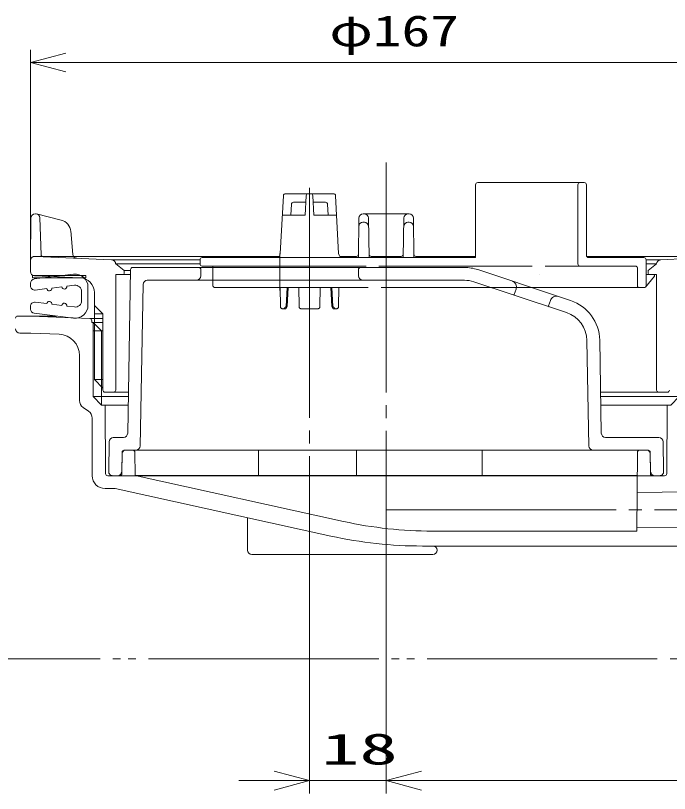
# Model space of a CAD drawing. Units: millimetres on the paper. Extents: x -305 to 305, y -152 to 152.
# Drawn here: x -189.9 to -138.7, y 15.2 to 76 of the extents above; entities that cross this region are included whole.
import ezdxf
from ezdxf.enums import TextEntityAlignment as Align

# ---------------------------------------------------------------- set-up
doc = ezdxf.new("R2010")
doc.units = ezdxf.units.MM
for name, pattern in [('LONG_CHAIN', [21, 18, -1, 1, -1]), ('LONG_DASHED2', [13, 12, -1]), ('LONG_DOUBLE_CHAIN', [21.8, 18, -1, 0.6, -0.6, 0.6, -1])]:
    doc.linetypes.add(name, pattern=pattern)
doc.layers.add('0-1_TV', color=7, linetype='Continuous', lineweight=9)
doc.layers.add('0-2_0', color=7, linetype='Continuous', lineweight=9)
doc.styles.add('ＭＳ ゴシック', font='')
doc.styles.get('ＭＳ ゴシック').set_extended_font_data('MS Gothic')

# ---------------------------------------------------------------- blocks, each defined once
blk = doc.blocks.new('_OPEN30')
at = {"layer": '0-2_0'}
blk.add_line((0, 0), (-1, 0), dxfattribs=at)
blk.add_lwpolyline([(-1, 0.2679), (0, 0), (-1, -0.2679)], dxfattribs=at)

msp = doc.modelspace()

# ---------------------------------------------------------------- linework, layer by layer
at = {"layer": '0-1_TV'}
for p, q in [((-188.709, 56.844), (-188.709, 73.35)), ((-185.939, 72.35), (-135.812, 72.35)), ((-153.876, 62.782), (-153.876, 57.082)), ((-145.376, 62.949), (-153.71, 62.949)), ((-145.876, 62.782), (-145.876, 56.582)), ((-145.209, 57.249), (-145.209, 62.782)), ((-168.92, 61.924), (-169.158, 57.398)), ((-164.997, 62.082), (-168.754, 62.082)), ((-167.13, 61.924), (-167.209, 60.415)), ((-166.621, 61.924), (-166.542, 60.415)), ((-164.831, 61.924), (-164.594, 57.398)), ((-168.289, 61.257), (-168.333, 60.415)), ((-167.157, 61.415), (-168.122, 61.415)), ((-166.595, 61.415), (-165.629, 61.415)), ((-165.463, 61.257), (-165.419, 60.415)), ((-188.315, 60.511), (-188.347, 60.511)), ((-186.311, 60.017), (-188.233, 60.501)), ((-167.209, 60.415), (-168.999, 60.415)), ((-166.542, 60.415), (-164.752, 60.415)), ((-188.68, 60.18), (-188.709, 56.847)), ((-187.982, 60.189), (-187.881, 57.31)), ((-163.016, 60.18), (-163.043, 57.081)), ((-162.689, 59.844), (-162.583, 59.844)), ((-162.261, 60.183), (-162.207, 57.079)), ((-159.49, 60.183), (-159.544, 57.079)), ((-159.063, 59.844), (-159.168, 59.844)), ((-158.735, 60.18), (-158.708, 57.081)), ((-185.562, 59.181), (-185.401, 57.338)), ((-188.709, 56.844), (-188.709, 55.996)), ((-187.722, 57.149), (-182.361, 56.915)), ((-169.209, 57.177), (-185.317, 57.177)), ((-175.441, 56.915), (-182.376, 56.915)), ((-175.441, 56.915), (-175.441, 56.582)), ((-153.876, 57.082), (-175.274, 57.082)), ((-163.208, 57.177), (-164.494, 57.177)), ((-160.876, 57.177), (-162.045, 57.177)), ((-160.876, 57.177), (-159.706, 57.177)), ((-158.544, 57.177), (-153.876, 57.177)), ((-145.193, 57.177), (-136.408, 57.177)), ((-140.709, 57.082), (-145.042, 57.082)), ((-140.542, 56.915), (-140.542, 54.849)), ((-140.542, 56.915), (-139.376, 56.915)), ((-134.032, 57.149), (-139.39, 56.915)), ((-175.441, 56.582), (-182.042, 56.582)), ((-182.042, 56.582), (-181.376, 56.082)), ((-181.376, 56.082), (-181.376, 55.832)), ((-181.376, 56.082), (-180.88, 56.082)), ((-181.102, 43.338), (-180.878, 56.147)), ((-154.75, 56.311), (-180.712, 56.311)), ((-175.376, 56.144), (-175.376, 55.644)), ((-175.274, 56.415), (-174.441, 56.415)), ((-163.042, 56.144), (-163.042, 55.644)), ((-153.696, 56.14), (-147.391, 54.038)), ((-139.709, 56.582), (-140.542, 56.582)), ((-139.709, 56.582), (-140.376, 56.082)), ((-140.376, 56.082), (-140.376, 55.832)), ((-188.542, 55.511), (-188.542, 55.677)), ((-184.376, 55.677), (-188.542, 55.677)), ((-184.376, 55.511), (-188.542, 55.511)), ((-188.416, 55.408), (-185.329, 55.781)), ((-188.39, 55.663), (-184.825, 55.508)), ((-184.376, 55.511), (-184.376, 55.677)), ((-182.042, 55.749), (-180.885, 55.749)), ((-182.042, 55.749), (-182.042, 46.711)), ((-148.839, 55.749), (-148.841, 55.749)), ((-140.572, 54.778), (-139.89, 55.641)), ((-139.942, 55.749), (-140.542, 55.749)), ((-139.709, 55.749), (-140.542, 55.749)), ((-139.709, 55.749), (-139.709, 46.711)), ((-188.709, 54.875), (-188.709, 55.077)), ((-187.034, 54.702), (-186.265, 54.795)), ((-185.868, 54.843), (-185.269, 54.915)), ((-184.209, 53.344), (-184.209, 54.788)), ((-180.119, 42.338), (-179.899, 54.983)), ((-154.75, 55.311), (-179.565, 55.311)), ((-154.012, 55.191), (-150.932, 54.164)), ((-188.336, 54.544), (-187.432, 54.654)), ((-184.709, 53.713), (-184.709, 54.419)), ((-183.709, 54.342), (-183.709, 47.544)), ((-150.848, 54.207), (-150.711, 54.618)), ((-149.523, 54.749), (-140.642, 54.749)), ((-188.336, 53.587), (-187.432, 53.478)), ((-150.932, 54.164), (-146.763, 52.774)), ((-148.16, 53.311), (-148.023, 53.722)), ((-147.391, 54.038), (-146.447, 53.723)), ((-188.709, 53.257), (-188.709, 53.055)), ((-187.034, 53.43), (-186.265, 53.337)), ((-185.868, 53.289), (-185.269, 53.217)), ((-183.042, 52.677), (-183.709, 53.344)), ((-186.648, 52.511), (-189.709, 52.511)), ((-188.642, 52.511), (-184.068, 52.311)), ((-188.416, 52.724), (-185.329, 52.351)), ((-183.042, 52.677), (-183.709, 52.677)), ((-183.042, 52.677), (-183.042, 46.711)), ((-183.042, 52.311), (-184.076, 52.311)), ((-183.909, 52.152), (-183.909, 52.011)), ((-183.042, 52.011), (-183.909, 52.011)), ((-183.809, 52.011), (-183.142, 51.344)), ((-183.809, 52.011), (-183.809, 46.211)), ((-188.671, 51.177), (-189.542, 51.177)), ((-188.671, 51.177), (-186.47, 51.081)), ((-183.042, 51.344), (-183.809, 51.344)), ((-183.142, 51.344), (-183.142, 45.544)), ((-145.168, 50.602), (-145.023, 42.338)), ((-144.168, 50.619), (-144.041, 43.338)), ((-184.876, 49.416), (-184.876, 45.901)), ((-183.042, 47.544), (-183.709, 47.544)), ((-183.042, 46.877), (-183.709, 47.544)), ((-181.046, 46.544), (-182.876, 46.544)), ((-144.097, 46.544), (-138.876, 46.544)), ((-183.809, 46.211), (-183.142, 45.544)), ((-181.052, 46.211), (-183.809, 46.211)), ((-184.579, 45.346), (-184.173, 45.075)), ((-181.064, 45.544), (-183.142, 45.544)), ((-182.829, 40.176), (-182.876, 45.544)), ((-144.079, 45.544), (-138.609, 45.544)), ((-138.922, 40.176), (-138.876, 45.544)), ((-183.876, 40.011), (-183.876, 44.521)), ((-182.589, 40.344), (-182.548, 42.677)), ((-182.239, 43.011), (-182.209, 43.011)), ((-181.435, 43.011), (-182.209, 43.011)), ((-143.707, 43.011), (-139.542, 43.011)), ((-139.162, 40.344), (-139.203, 42.677)), ((-181.376, 42.011), (-181.544, 41.842)), ((-160.876, 42.011), (-181.376, 42.011)), ((-160.876, 42.011), (-181.376, 42.011)), ((-170.876, 42.011), (-170.876, 40.031)), ((-163.198, 42.011), (-163.198, 40.031)), ((-140.376, 42.011), (-160.876, 42.011)), ((-140.376, 42.011), (-160.876, 42.011)), ((-153.376, 42.011), (-153.376, 40.031)), ((-140.376, 42.011), (-140.208, 41.842)), ((-181.571, 40.338), (-181.545, 41.844)), ((-181.558, 40.176), (-181.544, 41.842)), ((-180.525, 40.031), (-180.541, 41.845)), ((-141.264, 35.677), (-141.21, 41.845)), ((-140.193, 40.176), (-140.208, 41.842)), ((-140.18, 40.338), (-140.206, 41.844)), ((-181.725, 40.011), (-182.662, 40.011)), ((-182.255, 40.011), (-139.496, 40.011)), ((-180.525, 40.031), (-141.226, 40.031)), ((-180.525, 40.031), (-164.204, 36.435)), ((-140.026, 40.011), (-139.089, 40.011)), ((-182.091, 39.011), (-182.876, 39.011)), ((-182.091, 39.011), (-165.212, 35.291)), ((-166.876, 39.216), (-166.876, 15.15)), ((-119.876, 38.894), (-141.238, 38.708)), ((-160.876, 37.344), (-160.876, 15.15)), ((-171.722, 36.726), (-171.722, 34.179)), ((-119.876, 35.794), (-141.262, 35.981)), ((-157.247, 35.677), (-141.264, 35.677)), ((-132.709, 34.511), (-158.04, 34.511)), ((-171.388, 33.845), (-157.222, 33.845)), ((-169.646, 16.15), (-172.416, 16.15)), ((-160.876, 16.15), (-166.876, 16.15)), ((-158.106, 16.15), (-155.336, 16.15)), ((-79.979, 16.15), (-158.106, 16.15))]:
    msp.add_line(p, q, dxfattribs=at)
at = {"layer": '0-1_TV', "linetype": 'LONG_CHAIN'}
for p, q in [((-160.876, 64.523), (-160.876, 37.344)), ((-166.876, 62.546), (-166.876, 39.216)), ((-169.209, 57.403), (-169.209, 54.498)), ((-160.876, 37.344), (-106.069, 37.344))]:
    msp.add_line(p, q, dxfattribs=at)
at = {"layer": '0-1_TV', "linetype": 'LONG_DASHED2'}
for p, q in [((-185.343, 57.177), (-188.376, 57.177)), ((-174.441, 56.415), (-141.376, 56.415)), ((-174.441, 56.415), (-174.441, 54.915)), ((-141.209, 56.249), (-141.209, 54.849)), ((-174.274, 54.749), (-149.523, 54.749)), ((-169.18, 54.749), (-169.154, 53.246)), ((-168.63, 54.749), (-168.708, 53.248)), ((-168.541, 54.749), (-168.613, 53.248)), ((-167.705, 54.749), (-167.696, 53.248)), ((-166.046, 54.749), (-166.055, 53.248)), ((-165.211, 54.749), (-165.138, 53.248)), ((-165.122, 54.749), (-165.043, 53.248)), ((-164.571, 54.749), (-164.597, 53.246)), ((-168.987, 53.082), (-168.731, 53.082)), ((-168.613, 53.248), (-168.731, 53.082)), ((-167.529, 53.082), (-166.876, 53.082)), ((-166.222, 53.082), (-166.876, 53.082)), ((-165.138, 53.248), (-165.02, 53.082)), ((-164.764, 53.082), (-165.02, 53.082))]:
    msp.add_line(p, q, dxfattribs=at)
at = {"layer": '0-1_TV', "linetype": 'LONG_DOUBLE_CHAIN'}
msp.add_line((-201.261, 25.679), (-5.058, 25.679), dxfattribs=at)
at = {"layer": '0-1_TV'}
for points in [[(-159.068, 60.511), (-160.876, 60.511), (-162.683, 60.511)], [(-144.091, 46.211), (-137.942, 46.211), (-138.609, 45.544)]]:
    msp.add_lwpolyline(points, dxfattribs=at)
at = {"layer": '0-1_TV', "linetype": 'LONG_DASHED2'}
for points in [[(-168.613, 53.248), (-168.708, 53.248), (-168.884, 53.082)], [(-165.138, 53.248), (-165.043, 53.248), (-164.868, 53.082)]]:
    msp.add_lwpolyline(points, dxfattribs=at)
at = {"layer": '0-1_TV'}
for centre, radius, start, end in [((-153.71, 62.782), 0.167, 90, 180), ((-145.709, 62.782), 0.167, 90, 180), ((-145.376, 62.782), 0.167, 0, 90), ((-168.754, 61.915), 0.167, 90, 177), ((-166.963, 61.915), 0.167, 90, 177), ((-166.788, 61.915), 0.167, 3, 90), ((-164.997, 61.915), 0.167, 3, 90), ((-168.122, 61.249), 0.167, 90, 177), ((-165.629, 61.249), 0.167, 2.99979, 90), ((-188.347, 60.177), 0.333, 90, 179.5), ((-188.315, 60.177), 0.333, 2, 90), ((-162.683, 60.177), 0.333, 90, 179.5), ((-162.595, 60.177), 0.333, 1, 90), ((-159.157, 60.177), 0.333, 90, 179), ((-159.068, 60.177), 0.333, 0.5, 90), ((-186.555, 59.048), 1, 5, 75.89472), ((-162.689, 59.511), 0.333, 90, 179.5), ((-162.583, 59.511), 0.333, 1, 90), ((-159.168, 59.511), 0.333, 90, 179), ((-159.063, 59.511), 0.333, 0.5, 90), ((-187.714, 57.316), 0.167, 182, 267.5), ((-185.069, 57.367), 0.333, 185, 267.5), ((-169.49, 57.415), 0.333, 270, 357), ((-164.261, 57.415), 0.333, 183, 270), ((-163.208, 57.344), 0.167, 270, 359.5), ((-162.045, 57.344), 0.167, 181, 270), ((-159.706, 57.344), 0.167, 270, 359), ((-158.544, 57.344), 0.167, 180.5, 270), ((-145.042, 57.249), 0.167, 180, 270), ((-182.376, 56.582), 0.333, 0, 87.5), ((-175.274, 56.915), 0.167, 90, 180), ((-140.709, 56.915), 0.167, 0, 90), ((-139.376, 56.582), 0.333, 92.5, 180), ((-180.712, 56.144), 0.167, 90, 179), ((-175.542, 56.144), 0.167, 0, 90), ((-175.274, 56.582), 0.167, 180, 270), ((-162.876, 56.144), 0.167, 90, 180), ((-154.75, 52.977), 3.333, 71.56505, 90), ((-145.709, 56.582), 0.167, 180, 270), ((-188.376, 55.996), 0.333, 180, 267.5), ((-188.376, 55.077), 0.333, 96.88984, 180), ((-185.209, 54.788), 1, 360, 96.88984), ((-184.876, 54.342), 1.167, 0, 87.5), ((-181.459, 55.832), 0.0833, 270, 0), ((-175.709, 55.644), 0.333, 270, 0), ((-162.709, 55.644), 0.333, 180, 270), ((-140.292, 55.832), 0.0833, 180, 270), ((-139.942, 55.682), 0.0667, 321.68903, 90), ((-188.376, 54.875), 0.333, 180, 276.88984), ((-186.066, 54.819), 0.2, 186.88984, 6.88984), ((-185.209, 54.419), 0.5, 360, 96.88984), ((-179.565, 54.977), 0.333, 90, 179), ((-154.75, 52.977), 2.333, 71.56505, 90), ((-151.185, 54.776), 0.5, 341.56505, 71.56505), ((-140.642, 54.849), 0.1, 270, 0), ((-187.233, 54.678), 0.2, 186.88984, 6.88984), ((-150.911, 54.228), 0.0667, 251.56505, 341.56505), ((-188.376, 53.257), 0.333, 83.11016, 180), ((-187.233, 53.454), 0.2, 353.11016, 173.11016), ((-185.209, 53.713), 0.5, 263.11016, 0), ((-147.549, 53.564), 0.5, 71.56505, 161.56505), ((-147.501, 50.561), 3.333, 1, 71.56505), ((-188.376, 53.055), 0.333, 180, 263.11016), ((-186.066, 53.313), 0.2, 353.11016, 173.11016), ((-185.209, 53.344), 1, 263.11016, 0), ((-148.097, 53.289), 0.0667, 161.56505, 251.56505), ((-189.709, 52.344), 0.167, 90, 180), ((-147.501, 50.561), 2.333, 1, 71.56505), ((-184.076, 52.144), 0.167, 0, 87.5), ((-189.542, 51.511), 0.333, 180, 270), ((-186.542, 49.416), 1.667, 0, 87.5), ((-182.876, 46.711), 0.167, 180, 270), ((-182.209, 46.711), 0.167, 270, 0), ((-139.542, 46.711), 0.167, 180, 270), ((-138.876, 46.711), 0.167, 270, 0), ((-184.209, 45.901), 0.667, 180, 236.30993), ((-184.542, 44.521), 0.667, 0, 56.30993), ((-181.435, 43.344), 0.333, 270, 359), ((-143.707, 43.344), 0.333, 181, 270), ((-182.209, 42.677), 0.333, 90, 180), ((-139.542, 42.677), 0.333, 0, 90), ((-181.376, 41.844), 0.167, 90, 180), ((-180.708, 41.844), 0.167, 0.5, 90), ((-180.453, 42.344), 0.333, 270, 359), ((-144.69, 42.344), 0.333, 181, 270), ((-141.044, 41.844), 0.167, 90, 179.5), ((-140.376, 41.844), 0.167, 0, 90), ((-182.255, 40.344), 0.333, 179, 270), ((-181.905, 40.344), 0.333, 270, 359), ((-139.846, 40.344), 0.333, 181, 270), ((-139.496, 40.344), 0.333, 270, 1), ((-182.876, 40.011), 1, 180, 270), ((-182.662, 40.177), 0.167, 180.5, 270), ((-181.725, 40.177), 0.167, 270, 359.5), ((-140.026, 40.177), 0.167, 180.5, 270), ((-139.089, 40.177), 0.167, 270, 359.5), ((-157.247, 68.011), 32.333, 257.57406, 270), ((-158.04, 67.844), 33.333, 257.57406, 270), ((-171.388, 34.179), 0.333, 180, 270), ((-157.222, 34.179), 0.333, 0, 90), ((-157.222, 34.179), 0.333, 270, 0)]:
    msp.add_arc(centre, radius, start, end, dxfattribs=at)
at = {"layer": '0-1_TV', "linetype": 'LONG_CHAIN'}
msp.add_arc((-188.376, 56.844), 0.333, 87.5, 180, dxfattribs=at)
at = {"layer": '0-1_TV', "linetype": 'LONG_DASHED2'}
for centre, radius, start, end in [((-141.376, 56.249), 0.167, 0, 90), ((-174.274, 54.915), 0.167, 180, 270), ((-141.109, 54.849), 0.1, 180, 270), ((-168.987, 53.249), 0.167, 181, 270), ((-167.529, 53.249), 0.167, 180.34301, 270), ((-166.222, 53.249), 0.167, 270, 359.65699), ((-164.764, 53.249), 0.167, 270, 359)]:
    msp.add_arc(centre, radius, start, end, dxfattribs=at)

# ---------------------------------------------------------------- block references
at = {"layer": '0-1_TV', "xscale": 2.77, "yscale": 2.77, "rotation": 180}
for p in [(-188.709, 72.35), (-160.876, 16.15), (-160.876, 16.15)]:
    msp.add_blockref('_OPEN30', p, dxfattribs=at)
at = {"layer": '0-1_TV', "xscale": 2.77, "yscale": 2.77}
msp.add_blockref('_OPEN30', (-166.876, 16.15), dxfattribs=at)

# ---------------------------------------------------------------- texts
at = {"layer": '0-1_TV', "style": 'ＭＳ ゴシック'}
for s, height, width, p in [('φ167', 2.441, 1.35, (-165.321, 72.88)), ('18', 2.444, 1.8, (-165.958, 16.68))]:
    msp.add_text(s, height=height, dxfattribs=dict(at, width=width)).set_placement(p, align=Align.BOTTOM_LEFT)

doc.saveas('drawing.dxf')
